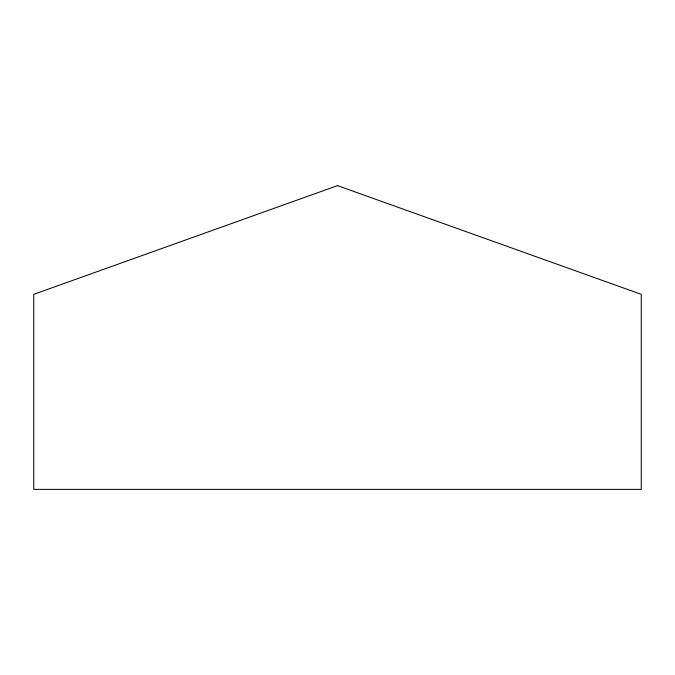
<?xml version="1.0" encoding="UTF-8"?>
<svg xmlns="http://www.w3.org/2000/svg" width="675" height="675" viewBox="0 0 675 675"><rect width="100%" height="100%" fill="white"/><g stroke="black" fill="none" stroke-linecap="round" stroke-linejoin="round"><path stroke-width="1.01" d="M337.5 185.625L33.75 294.334L33.75 489.375L641.25 489.375L641.25 294.334L337.5 185.625"/></g></svg>
